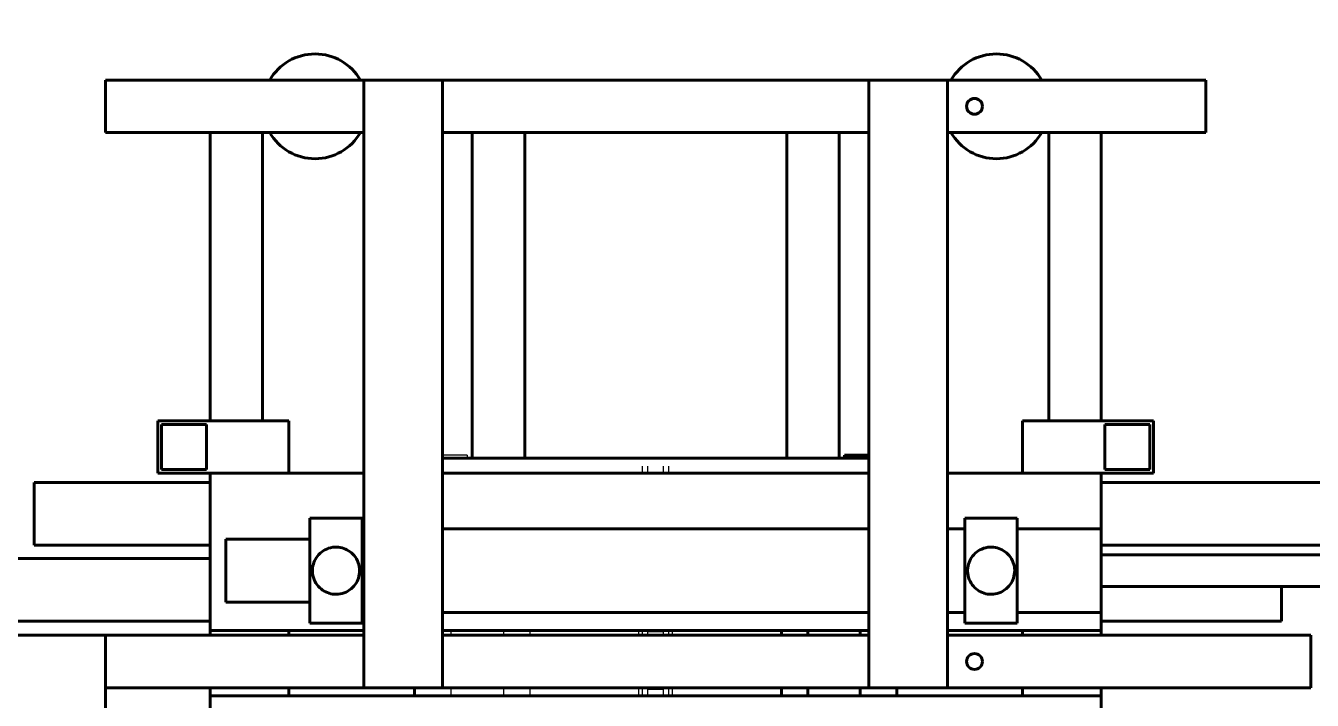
# Model space of a CAD drawing. Header units: millimetres. Extents: x 1065 to 3947, y -2666 to -625.
# Drawn here: x 1282.4 to 1505.1, y -2085.2 to -1968.4 of the extents above; entities that cross this region are included whole.
import ezdxf

# ---------------------------------------------------------------- set-up
doc = ezdxf.new("R2010")
doc.units = ezdxf.units.MM
doc.header["$PDSIZE"] = -1
doc.styles.get("Standard").update_dxf_attribs({"font": 'times_0.ttf'})
doc.dimstyles.new('ISO-25', dxfattribs={"dimtxt": 2.5, "dimasz": 2.5, "dimexe": 1.25, "dimexo": 0.625, "dimtad": 1, "dimtxsty": 'Standard', "dimcen": 2.5, "dimadec": 0, "dimazin": 0, "dimtfac": 1, "dimtmove": 0, "dimatfit": 3, "dimfxl": 1, "dimarcsym": 0})

# ---------------------------------------------------------------- blocks, each defined once
blk = doc.blocks.new('*D20')
at = {"color": 0, "lineweight": -2}
for p, q in [((1138.07, -1995.14), (1138.07, -1878.26)), ((1659.2, -1879.26), (1141.37, -1879.26)), ((1662.5, -1998.83), (1662.5, -1878.26))]:
    blk.add_line(p, q, dxfattribs=at)
at = {"color": 0}
for points in [[(1141.37, -1878.71), (1141.37, -1879.81), (1138.07, -1879.26)], [(1659.2, -1878.71), (1659.2, -1879.81), (1662.5, -1879.26)]]:
    blk.add_solid(points, dxfattribs=at)
at = {"layer": 'Defpoints', "color": 0}
for p in [(1138.07, -1879.26), (1138.07, -1996.14), (1662.5, -1999.83)]:
    blk.add_point(p, dxfattribs=at)
at = {"color": 0, "lineweight": 15, "insert": (1400.28, -1875.96), "char_height": 3.5, "attachment_point": 5}
blk.add_mtext('1445', dxfattribs=at)

msp = doc.modelspace()

# ---------------------------------------------------------------- linework, layer by layer
at = {"color": 7, "linetype": 'Continuous', "lineweight": 40}
for p, q in [((1296.1619, -1977.8186), (1296.1619, -1986.8935)), ((1340.9037, -1977.8186), (1296.1619, -1977.8186)), ((1340.9037, -1977.8186), (1340.9037, -2083.0287)), ((1340.9037, -1977.8186), (1354.5162, -1977.8186)), ((1354.5162, -2083.0287), (1354.5162, -1977.8186)), ((1428.3826, -1977.8186), (1354.5162, -1977.8186)), ((1428.3826, -1977.8186), (1428.3826, -2083.0287)), ((1428.3826, -1977.8186), (1441.9951, -1977.8186)), ((1441.9951, -2083.0287), (1441.9951, -1977.8186)), ((1486.7369, -1977.8186), (1441.9951, -1977.8186)), ((1486.7369, -1977.8186), (1486.7369, -1986.8935)), ((1340.9037, -1986.8935), (1296.1619, -1986.8935)), ((1314.3119, -2036.8061), (1314.3119, -1986.8935)), ((1323.3869, -2036.8061), (1323.3869, -1986.8935)), ((1428.3826, -1986.8935), (1354.5162, -1986.8935)), ((1359.6869, -1986.8935), (1359.6869, -2043.2863)), ((1368.7619, -1986.8935), (1368.7619, -2043.2863)), ((1414.1369, -1986.8935), (1414.1369, -2043.2863)), ((1423.2119, -1986.8935), (1423.2119, -2043.2863)), ((1486.7369, -1986.8935), (1441.9951, -1986.8935)), ((1459.5119, -2036.8061), (1459.5119, -1986.8935)), ((1468.5869, -2036.8061), (1468.5869, -1986.8935)), ((1305.2369, -2036.8061), (1305.2369, -2045.8811)), ((1327.9244, -2036.8061), (1305.2369, -2036.8061)), ((1313.6767, -2037.4413), (1305.8722, -2037.4413)), ((1305.8722, -2037.4413), (1305.8722, -2045.2458)), ((1313.6767, -2045.2458), (1313.6767, -2037.4413)), ((1327.9244, -2045.8811), (1327.9244, -2036.8061)), ((1454.9744, -2036.8061), (1477.6619, -2036.8061)), ((1454.9744, -2045.8811), (1454.9744, -2036.8061)), ((1469.2222, -2037.4413), (1477.0267, -2037.4413)), ((1469.2222, -2045.2458), (1469.2222, -2037.4413)), ((1477.0267, -2037.4413), (1477.0267, -2045.2458)), ((1477.6619, -2036.8061), (1477.6619, -2045.8811)), ((1428.3826, -2042.7516), (1424.1194, -2042.7516)), ((1424.1194, -2042.7516), (1424.1194, -2043.2863)), ((1428.3826, -2043.2863), (1354.5162, -2043.2863)), ((1305.2369, -2045.8811), (1314.3119, -2045.8811)), ((1305.8722, -2045.2458), (1313.6767, -2045.2458)), ((1314.3119, -2045.8811), (1314.3119, -2073.106)), ((1340.9037, -2045.8811), (1314.3119, -2045.8811)), ((1428.3826, -2045.8811), (1354.5162, -2045.8811)), ((1468.5869, -2045.8811), (1441.9951, -2045.8811)), ((1468.5869, -2045.8811), (1468.5869, -2055.5025)), ((1477.6619, -2045.8811), (1468.5869, -2045.8811)), ((1477.0267, -2045.2458), (1469.2222, -2045.2458)), ((1283.8399, -2058.3592), (1283.8399, -2047.4692)), ((1283.8399, -2047.4692), (1314.3119, -2047.4692)), ((1468.5869, -2047.4692), (1511.822, -2047.4692)), ((1340.6294, -2053.6875), (1331.5544, -2053.6875)), ((1331.5544, -2071.8375), (1331.5544, -2053.6875)), ((1340.6294, -2071.8375), (1340.6294, -2053.6875)), ((1454.0669, -2053.6875), (1444.9919, -2053.6875)), ((1444.9919, -2053.6875), (1444.9919, -2071.8375)), ((1454.0669, -2053.6875), (1454.0669, -2071.8375)), ((1340.9037, -2055.5025), (1340.6294, -2055.5025)), ((1428.3826, -2055.5025), (1354.5162, -2055.5025)), ((1444.9919, -2055.5025), (1441.9951, -2055.5025)), ((1468.5869, -2055.5025), (1454.0669, -2055.5025)), ((1468.5869, -2055.5025), (1468.5869, -2070.0225)), ((1283.8399, -2058.3592), (1314.3119, -2058.3592)), ((1317.0344, -2068.2075), (1317.0344, -2057.3175)), ((1331.5544, -2057.3175), (1317.0344, -2057.3175)), ((1468.5869, -2058.3592), (1524.3274, -2058.3592)), ((1314.3119, -2060.6279), (1280.881, -2060.6279)), ((1524.3274, -2060.04), (1468.5869, -2060.04)), ((1468.5869, -2065.485), (1527.0557, -2065.485)), ((1499.7881, -2071.5179), (1499.7881, -2065.485)), ((1331.5544, -2068.2075), (1317.0344, -2068.2075)), ((1314.3119, -2071.5179), (1265.6473, -2071.5179)), ((1331.5544, -2071.8375), (1340.6294, -2071.8375)), ((1340.6294, -2070.0225), (1340.9037, -2070.0225)), ((1354.5162, -2070.0225), (1428.3826, -2070.0225)), ((1441.9951, -2070.0225), (1444.9919, -2070.0225)), ((1444.9919, -2071.8375), (1454.0669, -2071.8375)), ((1454.0669, -2070.0225), (1468.5869, -2070.0225)), ((1468.5869, -2070.0225), (1468.5869, -2073.106)), ((1499.7881, -2071.5179), (1468.5869, -2071.5179)), ((1296.1619, -2073.9537), (1278.0119, -2073.9537)), ((1296.1619, -2109.6184), (1296.1619, -2073.9537)), ((1340.9037, -2073.9537), (1296.1619, -2073.9537)), ((1340.9037, -2073.106), (1314.3119, -2073.106)), ((1314.3119, -2073.9537), (1314.3119, -2073.106)), ((1327.9244, -2073.9537), (1327.9244, -2073.106)), ((1428.3826, -2073.106), (1354.5162, -2073.106)), ((1428.3826, -2073.9537), (1354.5162, -2073.9537)), ((1413.2294, -2073.106), (1413.2294, -2073.9537)), ((1417.7669, -2073.9537), (1417.7669, -2073.106)), ((1426.8419, -2073.9537), (1426.8419, -2073.106)), ((1468.5869, -2073.106), (1441.9951, -2073.106)), ((1504.8869, -2073.9537), (1441.9951, -2073.9537)), ((1454.9744, -2073.9537), (1454.9744, -2073.106)), ((1468.5869, -2073.9537), (1468.5869, -2073.106)), ((1504.8869, -2073.9537), (1504.8869, -2083.0287)), ((1340.9037, -2083.0287), (1296.1619, -2083.0287)), ((1314.3119, -2084.4498), (1314.3119, -2083.0287)), ((1468.5869, -2084.4498), (1314.3119, -2084.4498)), ((1314.3119, -2087.7678), (1314.3119, -2084.4498)), ((1327.9244, -2084.4498), (1327.9244, -2083.0287)), ((1340.9037, -2083.0287), (1354.5162, -2083.0287)), ((1349.7044, -2083.0287), (1349.7044, -2084.4498)), ((1428.3826, -2083.0287), (1354.5162, -2083.0287)), ((1413.2294, -2083.0287), (1413.2294, -2084.4498)), ((1417.7669, -2084.4498), (1417.7669, -2083.0287)), ((1426.8419, -2084.4498), (1426.8419, -2083.0287)), ((1428.3826, -2083.0287), (1441.9951, -2083.0287)), ((1433.1944, -2083.0287), (1433.1944, -2084.4498)), ((1504.8869, -2083.0287), (1441.9951, -2083.0287)), ((1454.9744, -2084.4498), (1454.9744, -2083.0287)), ((1468.5869, -2084.4498), (1468.5869, -2083.0287)), ((1468.5869, -2111.6748), (1468.5869, -2084.4498))]:
    msp.add_line(p, q, dxfattribs=at)
at = {"color": 7, "linetype": 'Continuous', "lineweight": 20}
for p, q in [((1358.7794, -2042.7516), (1354.5162, -2042.7516)), ((1358.7794, -2042.7516), (1358.7794, -2043.2863)), ((1389.1807, -2045.8811), (1389.1807, -2044.6585)), ((1390.0882, -2045.8811), (1390.0882, -2044.6585)), ((1392.8107, -2045.8811), (1392.8107, -2044.6585)), ((1393.7182, -2045.8811), (1393.7182, -2044.6585)), ((1356.0569, -2073.9537), (1356.0569, -2073.106)), ((1365.1319, -2073.9537), (1365.1319, -2073.106)), ((1369.6694, -2073.106), (1369.6694, -2073.9537)), ((1388.5454, -2073.9537), (1388.5454, -2073.106)), ((1389.1807, -2073.3087), (1389.1807, -2073.106)), ((1389.1807, -2073.9537), (1389.1807, -2073.3087)), ((1390.0882, -2073.9537), (1390.0882, -2073.106)), ((1390.0882, -2073.2764), (1392.8107, -2073.2764)), ((1392.8107, -2073.9537), (1392.8107, -2073.106)), ((1393.7182, -2073.3087), (1393.7182, -2073.106)), ((1393.7182, -2073.9537), (1393.7182, -2073.3087)), ((1394.3534, -2073.9537), (1394.3534, -2073.106)), ((1356.0569, -2084.4498), (1356.0569, -2083.0287)), ((1365.1319, -2084.4498), (1365.1319, -2083.0287)), ((1369.6694, -2083.0287), (1369.6694, -2084.4498)), ((1388.5454, -2084.4498), (1388.5454, -2083.0287)), ((1389.1807, -2083.2912), (1389.1807, -2083.0287)), ((1389.1807, -2084.4498), (1389.1807, -2083.2912)), ((1389.1807, -2084.2572), (1390.0882, -2084.2572)), ((1390.0882, -2084.2572), (1390.0882, -2083.0287)), ((1390.0882, -2083.2589), (1392.8107, -2083.2589)), ((1392.8107, -2084.2572), (1392.8107, -2083.0287)), ((1392.8107, -2084.2572), (1393.7182, -2084.2572)), ((1393.7182, -2083.2912), (1393.7182, -2083.0287)), ((1393.7182, -2084.4498), (1393.7182, -2083.2912)), ((1394.3534, -2084.4498), (1394.3534, -2083.0287))]:
    msp.add_line(p, q, dxfattribs=at)
at = {"color": 7, "linetype": 'Continuous', "lineweight": 40}
for centre, radius in [((1446.6535, -1982.3561), 1.3612), ((1446.6535, -2078.4912), 1.3613)]:
    msp.add_circle(centre, radius, dxfattribs=at)
for centre, start, end in [((1332.4619, -1982.3561), 90, 150), ((1332.4619, -1982.3561), 30, 90), ((1450.4369, -1982.3561), 90, 150), ((1450.4369, -1982.3561), 30, 90), ((1332.4619, -1982.3561), 210, 330), ((1450.4369, -1982.3561), 210, 330)]:
    msp.add_arc(centre, 9.075, start, end, dxfattribs=at)
for points, knots in [([(1340.1757, -2062.7625), (1340.1348, -2063.1976), (1340.0532, -2064.067), (1339.4223, -2065.237), (1338.4649, -2066.1818), (1337.2025, -2066.7769), (1335.8281, -2066.9091), (1334.5544, -2066.6142), (1333.4417, -2065.9601), (1332.5465, -2064.9458), (1332.0225, -2063.6441), (1331.9672, -2062.2719), (1332.3292, -2061.0137), (1333.0557, -2059.9264), (1334.1312, -2059.0889), (1335.4601, -2058.6479), (1336.8169, -2058.6755), (1338.0355, -2059.0982), (1339.0857, -2059.878), (1339.8677, -2061.0078), (1340.1567, -2062.0565), (1340.1725, -2062.645), (1340.1757, -2062.7625)], [0, 0, 0, 0, 0.05017587, 0.10025274, 0.15293449, 0.20870685, 0.26144589, 0.30935507, 0.35838758, 0.4123264, 0.46788211, 0.51945852, 0.56797486, 0.61803054, 0.67221326, 0.72771459, 0.77841264, 0.8259539, 0.87659741, 0.93181617, 0.98637996, 1, 1, 1, 1]), ([(1453.6132, -2062.7625), (1453.5723, -2063.1976), (1453.4907, -2064.067), (1452.8598, -2065.237), (1451.9024, -2066.1818), (1450.64, -2066.7769), (1449.2656, -2066.9091), (1447.9919, -2066.6142), (1446.8792, -2065.9601), (1445.984, -2064.9458), (1445.46, -2063.6441), (1445.4047, -2062.2719), (1445.7667, -2061.0137), (1446.4932, -2059.9264), (1447.5687, -2059.0889), (1448.8976, -2058.6479), (1450.2544, -2058.6755), (1451.473, -2059.0982), (1452.5232, -2059.878), (1453.3052, -2061.0079), (1453.5942, -2062.0565), (1453.61, -2062.645), (1453.6132, -2062.7625)], [0, 0, 0, 0, 0.05017591, 0.10025266, 0.1529346, 0.20870696, 0.26144574, 0.30935491, 0.35838743, 0.41232659, 0.4678822, 0.51945861, 0.56797502, 0.6180307, 0.67221322, 0.72771479, 0.77841233, 0.82595382, 0.87659755, 0.93181615, 0.98637995, 1, 1, 1, 1])]:
    msp.add_open_spline(points, degree=3, knots=knots, dxfattribs=at)

# ---------------------------------------------------------------- dimensions: what is measured, and where the dimension line sits
at = {"color": 1, "lineweight": 15}
dim = msp.add_linear_dim(base=(1138.0697, -1879.261), p1=(1662.4986, -1999.8254), p2=(1138.0697, -1996.1375), text='1445', dimstyle='ISO-25', override={"dimtxt": 3.5, "dimasz": 3.302, "dimexe": 1, "dimexo": 1, "dimgap": 1.524, "dimtih": 1, "dimtoh": 1, "dimlfac": 5, "dimzin": 0, "dimadec": 2, "dimtzin": 0}, dxfattribs=at)
dim.commit()
dim.dimension.update_dxf_attribs({"geometry": '*D20', "text_midpoint": (1400.2841, -1875.9567)})

doc.saveas('drawing.dxf')
